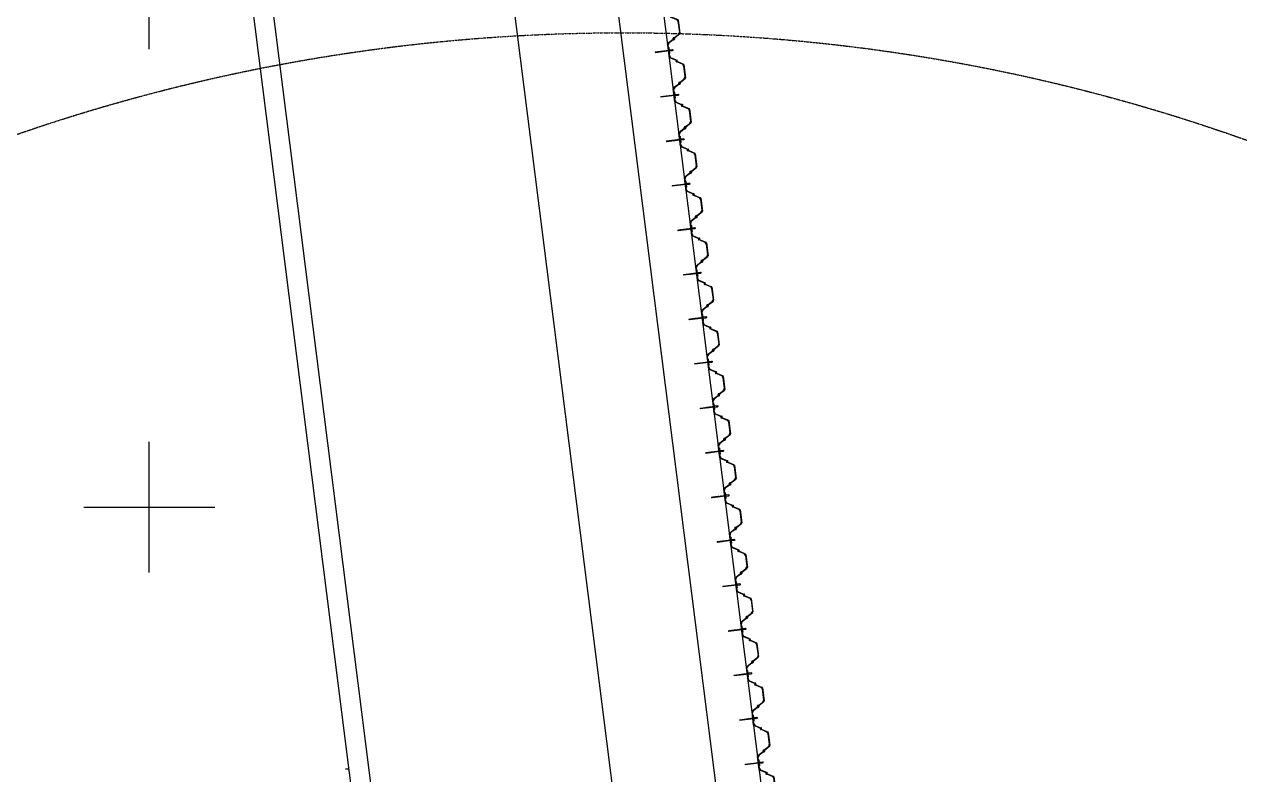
# Model space of a CAD drawing. Header units: inches. Extents: x 2621776591 to 2623670951, y 363331607 to 364354604.
# Drawn here: x 2622161297 to 2622201907, y 363941524 to 363966610 of the extents above; entities that cross this region are included whole.
import ezdxf

# ---------------------------------------------------------------- set-up
doc = ezdxf.new("R2010")
doc.units = ezdxf.units.IN
doc.header["$MEASUREMENT"] = 0
doc.linetypes.add('ACAD_ISO10W100', pattern=[18, 12, -3, 0, -3])
doc.linetypes.add('BORDERX2', pattern=[3.5, 1, -0.5, 1, -0.5, 0, -0.5])
doc.layers.add('CRANE', color=7, linetype='Continuous', true_color=0x7f3f7f)
for name, color, linetype in [('PIER', 7, 'Continuous'), ('SHEETPILE', 9, 'Continuous'), ('TEXT2', 1, 'Continuous')]:
    doc.layers.add(name, color=color, linetype=linetype)
pattern_1 = [(345, (493164.883786, 2793723.2724025), (0.0024652514046, 0.009200443495403), [])]

# ---------------------------------------------------------------- blocks, each defined once
blk = doc.blocks.new('AU25D')
at = {"color": 7}
for p, q in [((-18, 10), (-18, 3)), ((-8, 10), (-8, 8)), ((7, -7), (-7, 6)), ((-6, 22), (18, 22)), ((-5, 12), (15, 12)), ((23, -18), (20, 8)), ((32, -14), (30, 12)), ((718, -14), (720, 12)), ((727, -18), (730, 8)), ((756, 22), (732, 22)), ((755, 12), (735, 12)), ((757, 7), (743, -6)), ((743, -7), (757, 6)), ((750, 10), (755, 10)), ((758, 10), (758, 8)), ((768, 10), (768, 3)), ((773, 18), (770, -8)), ((776, 28), (884, 213)), ((782, 14), (780, -12)), ((786, 24), (873, 174)), ((906, 225), (1344, 225)), ((938, 210), (1312, 210)), ((1474, 28), (1366, 213)), ((1464, 24), (1377, 174)), ((1468, 14), (1470, -12)), ((1477, 18), (1480, -8)), ((1493, 7), (1507, -6)), ((1500, 10), (1495, 10)), ((0, -10), (5, -10)), ((26, -28), (134, -213)), ((36, -24), (123, -174)), ((594, -225), (156, -225)), ((562, -210), (188, -210)), ((724, -28), (616, -213)), ((714, -24), (627, -174)), ((732, -10), (732, -3)), ((742, -10), (742, -8)), ((744, -22), (768, -22)), ((750, -10), (745, -10)), ((745, -12), (765, -12)), ((1506, -22), (1482, -22)), ((1505, -12), (1485, -12)), ((1508, -10), (1508, -8)), ((1518, -10), (1518, -3))]:
    blk.add_line(p, q, dxfattribs=at)
at = {"color": 4, "linetype": 'ACAD_ISO10W100'}
for p, q in [((5, 0), (-5, 0)), ((0, 5), (0, -5)), ((755, 0), (745, 0)), ((750, 5), (750, -5)), ((750, 5), (750, -5)), ((750, -5), (750, 5)), ((1495, 0), (1505, 0)), ((1500, -5), (1500, 5))]:
    blk.add_line(p, q, dxfattribs=at)
at = {"color": 7}
for centre, radius, start, end in [((-6, 10), 12, 90, 180), ((-8, 3), 10, 180, 220.5383), ((-5, 10), 3, 90, 180), ((-5, 8), 3, 180, 228), ((15, 8), 5, 5.711, 90), ((18, 10), 12, 5.711, 90), ((732, 10), 12, 90, 174.289), ((735, 8), 5, 90, 174.289), ((742, -3), 10, 139.4617, 180), ((750, -10), 20, 90, 139.4617), ((755, 10), 3, 0, 90), ((755, 8), 2.13, 312, 90), ((756, 10), 12, 0, 90), ((755, 8), 3, 312, 0), ((758, 3), 10, 319.4617, 0), ((798, 16), 25, 149.5537, 174.289), ((807, 12), 25, 149.5537, 174.289), ((938, 135), 75, 90, 149.5537), ((906, 200), 25, 90, 149.5537), ((1312, 135), 75, 30.4463, 90), ((1344, 200), 25, 30.4463, 90), ((1443, 12), 25, 5.711, 30.4463), ((1452, 16), 25, 5.711, 30.4463), ((1495, 8), 2.13, 90, 228), ((1500, -10), 20, 40.5383, 90), ((1508, -3), 10, 0, 40.5383), ((0, 10), 20, 220.5383, 270), ((5, -8), 2.13, 270, 48), ((48, -16), 25, 185.711, 210.4463), ((57, -12), 25, 185.711, 210.4463), ((188, -135), 75, 210.4463, 270), ((156, -200), 25, 210.4463, 270), ((562, -135), 75, 270, 329.5537), ((594, -200), 25, 270, 329.5537), ((693, -12), 25, 329.5537, 354.289), ((702, -16), 25, 329.5537, 354.289), ((744, -10), 12, 180, 270), ((745, -8), 3, 132, 180), ((745, -10), 3, 180, 270), ((745, -8), 2.13, 132, 270), ((750, 10), 20, 270, 319.4617), ((765, -8), 5, 270, 354.289), ((768, -10), 12, 270, 354.289), ((1482, -10), 12, 185.711, 270), ((1485, -8), 5, 185.711, 270), ((1505, -10), 3, 270, 0), ((1506, -10), 12, 270, 0), ((1505, -8), 3, 0, 48)]:
    blk.add_arc(centre, radius, start, end, dxfattribs=at)
blk = doc.blocks.new('A$C571E2E11')
at = {"lineweight": 0}
h = blk.add_hatch(dxfattribs=at)
h.set_pattern_fill('ANSI31', color=9, scale=0.003, angle=300, style=0)
h.set_pattern_definition(pattern_1)
h.paths.add_polyline_path([(0.348, 0.503), (0.327, 0.517), (0.316, 0.5), (0.337, 0.486)])
h = blk.add_hatch(dxfattribs=at)
h.set_pattern_fill('ANSI31', color=9, scale=0.003, angle=300, style=0)
h.set_pattern_definition(pattern_1)
h.paths.add_polyline_path([(0.272, 0.386), (0.251, 0.399), (0, 0.014), (0.021, 0)])
at = {"color": 9, "lineweight": 0}
for points in [[(0.188, 0.464), (0.177, 0.447)], [(0.177, 0.447), (0.345, 0.338)], [(0.188, 0.464), (0.262, 0.416)], [(0.306, 0.507), (0.251, 0.423)], [(0.316, 0.5), (0.262, 0.416)], [(0.262, 0.416), (0.356, 0.355)], [(0.337, 0.486), (0.283, 0.402)], [(0.348, 0.479), (0.293, 0.396)], [(0.306, 0.507), (0.348, 0.479)], [(0.327, 0.517), (0.316, 0.5)], [(0.327, 0.517), (0.348, 0.503)], [(0.348, 0.503), (0.337, 0.486)], [(0.251, 0.399), (0, 0.014)], [(0, 0.014), (0.021, 0)], [(0.272, 0.386), (0.021, 0)], [(0.356, 0.355), (0.345, 0.338)]]:
    blk.add_lwpolyline(points, dxfattribs=at)
for centre, start, end in [((0.309, 0.488), 61.3563, 134.13), ((0.329, 0.475), 339.8269, 52.6006)]:
    blk.add_arc(centre, 0.0139, start, end, dxfattribs=at)
blk = doc.blocks.new('SHEETPILE')
at = {"color": 9, "xscale": 0.0009999999659256785, "yscale": 0.0009999999659256785, "zscale": 0.0009999999659256785, "rotation": 326.9660295775478}
for p in [(190.618, -123.681), (191.876, -124.499), (193.133, -125.317), (194.391, -126.134), (195.648, -126.952), (196.906, -127.77), (198.163, -128.588), (199.421, -129.405), (200.678, -130.223), (201.936, -131.041), (203.193, -131.858), (204.451, -132.676), (205.708, -133.494), (206.966, -134.312), (208.223, -135.129), (209.481, -135.947), (210.738, -136.765), (211.996, -137.582)]:
    blk.add_blockref('AU25D', p, dxfattribs=at)
at = {"color": 9, "lineweight": 30, "rotation": 359.9875883989228}
for p in [(191.814, -125.272, 0), (193.074, -126.092, 0), (194.329, -126.908, 0), (195.587, -127.726, 0), (196.844, -128.543, 0), (198.102, -129.361, 0), (199.359, -130.179, 0), (200.617, -130.996, 0), (201.874, -131.814, 0), (203.132, -132.632, 0), (204.389, -133.449, 0), (205.647, -134.267, 0), (206.904, -135.085, 0), (208.162, -135.903, 0), (209.419, -136.72, 0), (210.677, -137.538, 0), (211.934, -138.356, 0)]:
    blk.add_blockref('A$C571E2E11', p, dxfattribs=at)
blk = doc.blocks.new('A$Cfe87a000')
h = blk.add_hatch()
h.set_pattern_fill('CROSS', color=190, scale=35000)
h.set_pattern_definition([(0, (-2621685475, -364093291), (8750, 8750), [4375, -13125]), (90, (-2621683288, -364095478.5), (-8750, 8750), [4375, -13125])])
h.paths.add_polyline_path([(0, 0), (-30586, -3867), (-13078, -140353), (-8315, -149578), (-6733, -162482), (-8967, -172401), (3518, -269734, 0.302123), (7001, -273750), (33332, -264064)])
at = {"color": 190}
blk.add_line((0, 0), (33332, -264064), dxfattribs=at)

msp = doc.modelspace()

# ---------------------------------------------------------------- linework, layer by layer
at = {"layer": 'CRANE', "color": 82, "linetype": 'BORDERX2', "true_color": 0x33cc00}
msp.add_circle((2622181319.1, 363904427.5, 0), 61900, dxfattribs=at)
at = {"layer": 'PIER'}
for p, q in [((2622237748.7, 363530591), (2622154132, 364193027.6)), ((2622236260.4, 363530403.2), (2622152831.8, 364191349.6))]:
    msp.add_line(p, q, dxfattribs=at)
at = {"layer": 'TEXT2'}
for p, q in [((2622151194.8, 364176374.2), (2622226613.1, 363579913.6)), ((2622143258, 364175370.6), (2622218676.3, 363578910))]:
    msp.add_line(p, q, dxfattribs=at)

# ---------------------------------------------------------------- block references
at = {"color": 190}
msp.add_blockref('A$Cfe87a000', (2622142902.7, 364173278.9), dxfattribs=at)
at = {"layer": 'SHEETPILE', "color": 10, "linetype": 'Continuous', "xscale": 999.9999629246952, "yscale": 999.99999995941, "zscale": 999.9999999999998, "rotation": 310.2281254504237}
msp.add_blockref('SHEETPILE', (2622154132, 364193027.6, 0), dxfattribs=at)

doc.saveas('drawing.dxf')
